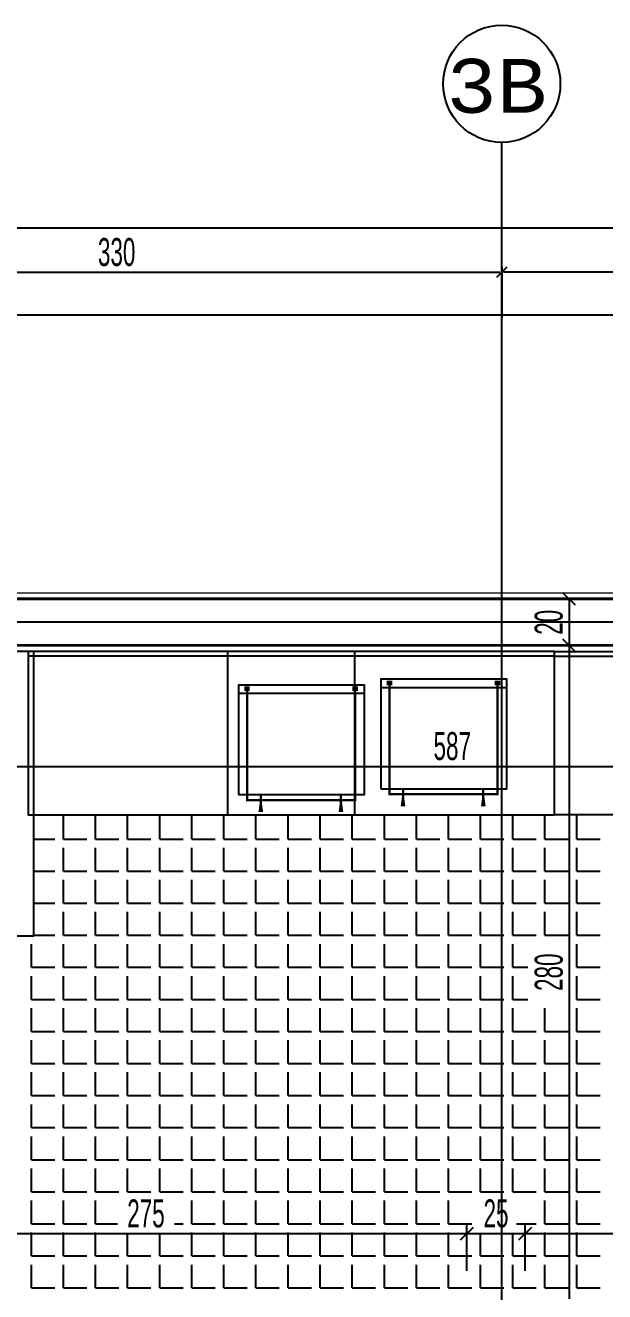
# Model space of a CAD drawing. Header units: inches. Extents: x -7543 to -822, y 102837 to 190349.
# Drawn here: x -835.3357 to -835.2861, y 102837.1283 to 102837.2369 of the extents above; entities that cross this region are included whole.
import ezdxf

# ---------------------------------------------------------------- set-up
doc = ezdxf.new("R2010")
doc.units = ezdxf.units.IN
doc.header["$MEASUREMENT"] = 0
doc.linetypes.add('DASHDOTX2', pattern=[2, 1, -0.5, 0, -0.5])
doc.layers.get('0').update_dxf_attribs({"lineweight": 25})
doc.layers.get('Defpoints').update_dxf_attribs({"lineweight": 25})
for name, color, linetype, lineweight in [('AKS', 1, 'Continuous', 25), ('ICOL', 55, 'Continuous', 25), ('SIVA', 150, 'Continuous', 15), ('TARAMA', 8, 'Continuous', 25)]:
    doc.layers.add(name, color=color, linetype=linetype, lineweight=lineweight)
doc.layers.add('DUVAR', color=7, linetype='Continuous', lineweight=35, true_color=0xfc4642)
doc.layers.add('TEFRİŞ', color=7, linetype='Continuous', lineweight=25, true_color=0x78462c)
doc.styles.add('ISIM', font='monos.ttf', dxfattribs={"width": 1.1, "height": 200})
doc.styles.add('OLCU', font='tromand.shx', dxfattribs={"width": 0.6, "height": 12})

# ---------------------------------------------------------------- blocks, each defined once
blk = doc.blocks.new('_Oblique')
at = {"color": 0, "linetype": 'ByBlock', "lineweight": -2}
blk.add_line((-0.5, -0.5), (0.5, 0.5), dxfattribs=at)
blk = doc.blocks.new('D')
at = {"layer": 'ICOL'}
for p, q in [((2.83, 2.83), (-2.83, -2.83)), ((0, 3), (0, -25))]:
    blk.add_line(p, q, dxfattribs=at)
blk = doc.blocks.new('E')
at = {"layer": 'ICOL'}
for p, q in [((0, -3), (0, 25)), ((-2.83, -2.83), (2.83, 2.83))]:
    blk.add_line(p, q, dxfattribs=at)

msp = doc.modelspace()

# ---------------------------------------------------------------- linework, layer by layer
for p, q in [((-835.30749, 102837.18279), (-835.33549, 102837.18279)), ((-835.29039, 102837.18279), (-835.31839, 102837.18279)), ((-835.29039, 102837.18279), (-835.25039, 102837.18279))]:
    msp.add_line(p, q)
for points in [[(-835.30749, 102837.16919), (-835.30749, 102837.18319), (-835.33549, 102837.18319), (-835.33549, 102837.16919)], [(-835.29039, 102837.16919), (-835.29039, 102837.18319), (-835.31839, 102837.18319), (-835.31839, 102837.16919)], [(-835.29039, 102837.16919), (-835.29039, 102837.18319), (-835.25039, 102837.18319), (-835.25039, 102837.16919)], [(-835.30527, 102837.17141), (-835.29447, 102837.17141), (-835.29447, 102837.18081), (-835.30527, 102837.18081)], [(-835.31747, 102837.17091), (-835.30667, 102837.17091), (-835.30667, 102837.18031), (-835.31747, 102837.18031)]]:
    msp.add_lwpolyline(points, close=True)
for points, const_width in [([(-835.30476, 102837.18049), (-835.30429, 102837.18049)], 0.0004), ([(-835.29503, 102837.18049), (-835.2955, 102837.18049)], 0.0004), ([(-835.31696, 102837.17999), (-835.31649, 102837.17999)], 0.0004), ([(-835.31672, 102837.17992), (-835.31672, 102837.17045), (-835.31209, 102837.17045)], 0.0002), ([(-835.30746, 102837.17992), (-835.30746, 102837.17045), (-835.31209, 102837.17045)], 0.0002), ([(-835.30723, 102837.17999), (-835.3077, 102837.17999)], 0.0004), ([(-835.30453, 102837.18042), (-835.30453, 102837.17095), (-835.2999, 102837.17095)], 0.0002), ([(-835.29527, 102837.18042), (-835.29527, 102837.17095), (-835.2999, 102837.17095)], 0.0002)]:
    msp.add_lwpolyline(points, dxfattribs=dict(const_width=const_width))
for points in [[(-835.30667, 102837.17958), (-835.31747, 102837.17958)], [(-835.29447, 102837.18008), (-835.30527, 102837.18008)]]:
    msp.add_lwpolyline(points)
for points in [[(-835.31555, 102837.17091, 0.0002, 0.0002, 0), (-835.31555, 102837.17016, 0.0002, 0.0004, 0), (-835.31555, 102837.16941, 0.0004, 0.0004, 0)], [(-835.30868, 102837.17091, 0.0002, 0.0002, 0), (-835.30868, 102837.17016, 0.0002, 0.0004, 0), (-835.30868, 102837.16941, 0.0004, 0.0004, 0)], [(-835.30336, 102837.17141, 0.0002, 0.0002, 0), (-835.30336, 102837.17066, 0.0002, 0.0004, 0), (-835.30336, 102837.16991, 0.0004, 0.0004, 0)], [(-835.29648, 102837.17141, 0.0002, 0.0002, 0), (-835.29648, 102837.17066, 0.0002, 0.0004, 0), (-835.29648, 102837.16991, 0.0004, 0.0004, 0)]]:
    msp.add_lwpolyline(points, format="xyseb")
at = {"layer": 'AKS', "linetype": 'DASHDOTX2', "ltscale": 10}
for p, q in [((-835.2949, 102836.74054), (-835.2949, 102837.22685)), ((-835.16767, 102837.18569), (-835.58789, 102837.18569))]:
    msp.add_line(p, q, dxfattribs=at)
at = {"layer": 'AKS', "color": 0}
msp.add_circle((-835.2949, 102837.23187), 0.00502, dxfattribs=at)
at = {"layer": 'Defpoints', "color": 6}
msp.add_line((-835.95139, 102837.18768), (-835.23639, 102837.18768), dxfattribs=at)
at = {"layer": 'Defpoints', "color": 3}
msp.add_line((-835.24039, 102837.18369), (-835.35789, 102837.18369), dxfattribs=at)
at = {"layer": 'DUVAR'}
for p, q in [((-835.20639, 102837.18769), (-835.35789, 102837.18769)), ((-835.24039, 102837.18369), (-835.35789, 102837.18369))]:
    msp.add_line(p, q, dxfattribs=at)
at = {"layer": 'ICOL'}
for p, q in [((-835.97924, 102837.21953), (-835.20855, 102837.21953)), ((-835.29506, 102837.2157), (-835.36074, 102837.2157)), ((-835.24555, 102837.21571), (-835.29475, 102837.21571)), ((-835.20655, 102837.21203), (-835.98124, 102837.21203)), ((-835.28913, 102837.18769), (-835.28913, 102837.18369)), ((-835.28913, 102837.18369), (-835.28913, 102837.12768)), ((-835.35789, 102837.17333), (-835.24039, 102837.17333)), ((-835.35289, 102837.13326), (-835.29789, 102837.13326)), ((-835.29789, 102837.13326), (-835.29289, 102837.13326)), ((-835.29289, 102837.13326), (-835.24039, 102837.13326))]:
    msp.add_line(p, q, dxfattribs=at)
at = {"layer": 'ICOL', "color": 53}
for p, q in [((-835.29595, 102837.18769), (-835.28829, 102837.18769)), ((-835.29595, 102837.18369), (-835.28829, 102837.18369)), ((-835.29595, 102837.18369), (-835.28829, 102837.18369)), ((-835.29789, 102837.13008), (-835.29789, 102837.1341)), ((-835.29789, 102837.13008), (-835.29789, 102837.1341)), ((-835.29289, 102837.13008), (-835.29289, 102837.1341)), ((-835.29289, 102837.13008), (-835.29289, 102837.1341))]:
    msp.add_line(p, q, dxfattribs=at)
at = {"layer": 'SIVA'}
for p, q in [((-835.20589, 102837.18819), (-835.41929, 102837.18819)), ((-835.35739, 102837.18319), (-835.24089, 102837.18319))]:
    msp.add_line(p, q, dxfattribs=at)
at = {"layer": 'TARAMA'}
for p, q in [((-835.33246, 102837.1671), (-835.33246, 102837.1691)), ((-835.32971, 102837.1671), (-835.32971, 102837.1691)), ((-835.32696, 102837.1671), (-835.32696, 102837.1691)), ((-835.32421, 102837.1671), (-835.32421, 102837.1691)), ((-835.32146, 102837.1671), (-835.32146, 102837.1691)), ((-835.31871, 102837.1671), (-835.31871, 102837.1691)), ((-835.31596, 102837.1671), (-835.31596, 102837.1691)), ((-835.31321, 102837.1671), (-835.31321, 102837.1691)), ((-835.31046, 102837.1671), (-835.31046, 102837.1691)), ((-835.30771, 102837.1671), (-835.30771, 102837.1691)), ((-835.30496, 102837.1671), (-835.30496, 102837.1691)), ((-835.30221, 102837.1671), (-835.30221, 102837.1691)), ((-835.29946, 102837.1671), (-835.29946, 102837.1691)), ((-835.29671, 102837.1671), (-835.29671, 102837.1691)), ((-835.29396, 102837.1671), (-835.29396, 102837.1691)), ((-835.29121, 102837.1671), (-835.29121, 102837.1691)), ((-835.28846, 102837.1671), (-835.28846, 102837.1691)), ((-835.33499, 102837.1671), (-835.33321, 102837.1671)), ((-835.33246, 102837.1671), (-835.33046, 102837.1671)), ((-835.32971, 102837.1671), (-835.32771, 102837.1671)), ((-835.32696, 102837.1671), (-835.32496, 102837.1671)), ((-835.32421, 102837.1671), (-835.32221, 102837.1671)), ((-835.32146, 102837.1671), (-835.31946, 102837.1671)), ((-835.31871, 102837.1671), (-835.31671, 102837.1671)), ((-835.31596, 102837.1671), (-835.31396, 102837.1671)), ((-835.31321, 102837.1671), (-835.31121, 102837.1671)), ((-835.31046, 102837.1671), (-835.30846, 102837.1671)), ((-835.30771, 102837.1671), (-835.30571, 102837.1671)), ((-835.30496, 102837.1671), (-835.30296, 102837.1671)), ((-835.30221, 102837.1671), (-835.30021, 102837.1671)), ((-835.29946, 102837.1671), (-835.29746, 102837.1671)), ((-835.29671, 102837.1671), (-835.2949, 102837.1671)), ((-835.2949, 102837.1671), (-835.29471, 102837.1671)), ((-835.29396, 102837.1671), (-835.29196, 102837.1671)), ((-835.29121, 102837.1671), (-835.28921, 102837.1671)), ((-835.28846, 102837.1671), (-835.28646, 102837.1671)), ((-835.33246, 102837.16435), (-835.33246, 102837.16635)), ((-835.32971, 102837.16435), (-835.32971, 102837.16635)), ((-835.32696, 102837.16435), (-835.32696, 102837.16635)), ((-835.32421, 102837.16435), (-835.32421, 102837.16635)), ((-835.32146, 102837.16435), (-835.32146, 102837.16635)), ((-835.31871, 102837.16435), (-835.31871, 102837.16635)), ((-835.31596, 102837.16435), (-835.31596, 102837.16635)), ((-835.31321, 102837.16435), (-835.31321, 102837.16635)), ((-835.31046, 102837.16435), (-835.31046, 102837.16635)), ((-835.30771, 102837.16435), (-835.30771, 102837.16635)), ((-835.30496, 102837.16435), (-835.30496, 102837.16635)), ((-835.30221, 102837.16435), (-835.30221, 102837.16635)), ((-835.29946, 102837.16435), (-835.29946, 102837.16635)), ((-835.29671, 102837.16435), (-835.29671, 102837.16635)), ((-835.29396, 102837.16435), (-835.29396, 102837.16635)), ((-835.29121, 102837.16435), (-835.29121, 102837.16635)), ((-835.28846, 102837.16435), (-835.28846, 102837.16635)), ((-835.33499, 102837.16435), (-835.33321, 102837.16435)), ((-835.33246, 102837.16435), (-835.33046, 102837.16435)), ((-835.32971, 102837.16435), (-835.32771, 102837.16435)), ((-835.32696, 102837.16435), (-835.32496, 102837.16435)), ((-835.32421, 102837.16435), (-835.32221, 102837.16435)), ((-835.32146, 102837.16435), (-835.31946, 102837.16435)), ((-835.31871, 102837.16435), (-835.31671, 102837.16435)), ((-835.31596, 102837.16435), (-835.31396, 102837.16435)), ((-835.31321, 102837.16435), (-835.31121, 102837.16435)), ((-835.31046, 102837.16435), (-835.30846, 102837.16435)), ((-835.30771, 102837.16435), (-835.30571, 102837.16435)), ((-835.30496, 102837.16435), (-835.30296, 102837.16435)), ((-835.30221, 102837.16435), (-835.30021, 102837.16435)), ((-835.29946, 102837.16435), (-835.29746, 102837.16435)), ((-835.29671, 102837.16435), (-835.2949, 102837.16435)), ((-835.2949, 102837.16435), (-835.29471, 102837.16435)), ((-835.29396, 102837.16435), (-835.29196, 102837.16435)), ((-835.29121, 102837.16435), (-835.28921, 102837.16435)), ((-835.28846, 102837.16435), (-835.28646, 102837.16435)), ((-835.33246, 102837.1616), (-835.33246, 102837.1636)), ((-835.32971, 102837.1616), (-835.32971, 102837.1636)), ((-835.32696, 102837.1616), (-835.32696, 102837.1636)), ((-835.32421, 102837.1616), (-835.32421, 102837.1636)), ((-835.32146, 102837.1616), (-835.32146, 102837.1636)), ((-835.31871, 102837.1616), (-835.31871, 102837.1636)), ((-835.31596, 102837.1616), (-835.31596, 102837.1636)), ((-835.31321, 102837.1616), (-835.31321, 102837.1636)), ((-835.31046, 102837.1616), (-835.31046, 102837.1636)), ((-835.30771, 102837.1616), (-835.30771, 102837.1636)), ((-835.30496, 102837.1616), (-835.30496, 102837.1636)), ((-835.30221, 102837.1616), (-835.30221, 102837.1636)), ((-835.29946, 102837.1616), (-835.29946, 102837.1636)), ((-835.29671, 102837.1616), (-835.29671, 102837.1636)), ((-835.29396, 102837.1616), (-835.29396, 102837.1636)), ((-835.29121, 102837.1616), (-835.29121, 102837.1636)), ((-835.28846, 102837.1616), (-835.28846, 102837.1636)), ((-835.33499, 102837.1616), (-835.33321, 102837.1616)), ((-835.33246, 102837.1616), (-835.33046, 102837.1616)), ((-835.32971, 102837.1616), (-835.32771, 102837.1616)), ((-835.32696, 102837.1616), (-835.32496, 102837.1616)), ((-835.32421, 102837.1616), (-835.32221, 102837.1616)), ((-835.32146, 102837.1616), (-835.31946, 102837.1616)), ((-835.31871, 102837.1616), (-835.31671, 102837.1616)), ((-835.31596, 102837.1616), (-835.31396, 102837.1616)), ((-835.31321, 102837.1616), (-835.31121, 102837.1616)), ((-835.31046, 102837.1616), (-835.30846, 102837.1616)), ((-835.30771, 102837.1616), (-835.30571, 102837.1616)), ((-835.30496, 102837.1616), (-835.30296, 102837.1616)), ((-835.30221, 102837.1616), (-835.30021, 102837.1616)), ((-835.29946, 102837.1616), (-835.29746, 102837.1616)), ((-835.29671, 102837.1616), (-835.2949, 102837.1616)), ((-835.2949, 102837.1616), (-835.29471, 102837.1616)), ((-835.29396, 102837.1616), (-835.29196, 102837.1616)), ((-835.29121, 102837.1616), (-835.28921, 102837.1616)), ((-835.28846, 102837.1616), (-835.28646, 102837.1616)), ((-835.33246, 102837.15885), (-835.33246, 102837.16085)), ((-835.32971, 102837.15885), (-835.32971, 102837.16085)), ((-835.32696, 102837.15885), (-835.32696, 102837.16085)), ((-835.32421, 102837.15885), (-835.32421, 102837.16085)), ((-835.32146, 102837.15885), (-835.32146, 102837.16085)), ((-835.31871, 102837.15885), (-835.31871, 102837.16085)), ((-835.31596, 102837.15885), (-835.31596, 102837.16085)), ((-835.31321, 102837.15885), (-835.31321, 102837.16085)), ((-835.31046, 102837.15885), (-835.31046, 102837.16085)), ((-835.30771, 102837.15885), (-835.30771, 102837.16085)), ((-835.30496, 102837.15885), (-835.30496, 102837.16085)), ((-835.30221, 102837.15885), (-835.30221, 102837.16085)), ((-835.29946, 102837.15885), (-835.29946, 102837.16085)), ((-835.29671, 102837.15885), (-835.29671, 102837.16085)), ((-835.29396, 102837.15885), (-835.29396, 102837.16085)), ((-835.29121, 102837.15885), (-835.29121, 102837.16085)), ((-835.28846, 102837.15885), (-835.28846, 102837.16085)), ((-835.33521, 102837.1561), (-835.33521, 102837.1581)), ((-835.33499, 102837.15885), (-835.33321, 102837.15885)), ((-835.33246, 102837.15885), (-835.33046, 102837.15885)), ((-835.33246, 102837.1561), (-835.33246, 102837.1581)), ((-835.32971, 102837.15885), (-835.32771, 102837.15885)), ((-835.32971, 102837.1561), (-835.32971, 102837.1581)), ((-835.32696, 102837.15885), (-835.32496, 102837.15885)), ((-835.32696, 102837.1561), (-835.32696, 102837.1581)), ((-835.32421, 102837.15885), (-835.32221, 102837.15885)), ((-835.32421, 102837.1561), (-835.32421, 102837.1581)), ((-835.32146, 102837.15885), (-835.31946, 102837.15885)), ((-835.32146, 102837.1561), (-835.32146, 102837.1581)), ((-835.31871, 102837.15885), (-835.31671, 102837.15885)), ((-835.31871, 102837.1561), (-835.31871, 102837.1581)), ((-835.31596, 102837.15885), (-835.31396, 102837.15885)), ((-835.31596, 102837.1561), (-835.31596, 102837.1581)), ((-835.31321, 102837.15885), (-835.31121, 102837.15885)), ((-835.31321, 102837.1561), (-835.31321, 102837.1581)), ((-835.31046, 102837.15885), (-835.30846, 102837.15885)), ((-835.31046, 102837.1561), (-835.31046, 102837.1581)), ((-835.30771, 102837.15885), (-835.30571, 102837.15885)), ((-835.30771, 102837.1561), (-835.30771, 102837.1581)), ((-835.30496, 102837.15885), (-835.30296, 102837.15885)), ((-835.30496, 102837.1561), (-835.30496, 102837.1581)), ((-835.30221, 102837.15885), (-835.30021, 102837.15885)), ((-835.30221, 102837.1561), (-835.30221, 102837.1581)), ((-835.29946, 102837.15885), (-835.29746, 102837.15885)), ((-835.29946, 102837.1561), (-835.29946, 102837.1581)), ((-835.29671, 102837.15885), (-835.2949, 102837.15885)), ((-835.29671, 102837.1561), (-835.29671, 102837.1581)), ((-835.2949, 102837.15885), (-835.29471, 102837.15885)), ((-835.29396, 102837.15885), (-835.29196, 102837.15885)), ((-835.29396, 102837.1561), (-835.29396, 102837.1581)), ((-835.29121, 102837.15885), (-835.28921, 102837.15885)), ((-835.28846, 102837.15885), (-835.28646, 102837.15885)), ((-835.28846, 102837.1561), (-835.28846, 102837.1581)), ((-835.33521, 102837.1561), (-835.33321, 102837.1561)), ((-835.33246, 102837.1561), (-835.33046, 102837.1561)), ((-835.32971, 102837.1561), (-835.32771, 102837.1561)), ((-835.32696, 102837.1561), (-835.32496, 102837.1561)), ((-835.32421, 102837.1561), (-835.32221, 102837.1561)), ((-835.32146, 102837.1561), (-835.31946, 102837.1561)), ((-835.31871, 102837.1561), (-835.31671, 102837.1561)), ((-835.31596, 102837.1561), (-835.31396, 102837.1561)), ((-835.31321, 102837.1561), (-835.31121, 102837.1561)), ((-835.31046, 102837.1561), (-835.30846, 102837.1561)), ((-835.30771, 102837.1561), (-835.30571, 102837.1561)), ((-835.30496, 102837.1561), (-835.30296, 102837.1561)), ((-835.30221, 102837.1561), (-835.30021, 102837.1561)), ((-835.29946, 102837.1561), (-835.29746, 102837.1561)), ((-835.29671, 102837.1561), (-835.2949, 102837.1561)), ((-835.2949, 102837.1561), (-835.29471, 102837.1561)), ((-835.29396, 102837.1561), (-835.29266, 102837.1561)), ((-835.28846, 102837.1561), (-835.28646, 102837.1561)), ((-835.33521, 102837.15335), (-835.33521, 102837.15535)), ((-835.33246, 102837.15335), (-835.33246, 102837.15535)), ((-835.32971, 102837.15335), (-835.32971, 102837.15535)), ((-835.32696, 102837.15335), (-835.32696, 102837.15535)), ((-835.32421, 102837.15335), (-835.32421, 102837.15535)), ((-835.32146, 102837.15335), (-835.32146, 102837.15535)), ((-835.31871, 102837.15335), (-835.31871, 102837.15535)), ((-835.31596, 102837.15335), (-835.31596, 102837.15535)), ((-835.31321, 102837.15335), (-835.31321, 102837.15535)), ((-835.31046, 102837.15335), (-835.31046, 102837.15535)), ((-835.30771, 102837.15335), (-835.30771, 102837.15535)), ((-835.30496, 102837.15335), (-835.30496, 102837.15535)), ((-835.30221, 102837.15335), (-835.30221, 102837.15535)), ((-835.29946, 102837.15335), (-835.29946, 102837.15535)), ((-835.29671, 102837.15335), (-835.29671, 102837.15535)), ((-835.29396, 102837.15335), (-835.29396, 102837.15535)), ((-835.28846, 102837.15335), (-835.28846, 102837.15535)), ((-835.33521, 102837.15335), (-835.33321, 102837.15335)), ((-835.33521, 102837.1506), (-835.33521, 102837.1526)), ((-835.33246, 102837.15335), (-835.33046, 102837.15335)), ((-835.33246, 102837.1506), (-835.33246, 102837.1526)), ((-835.32971, 102837.15335), (-835.32771, 102837.15335)), ((-835.32971, 102837.1506), (-835.32971, 102837.1526)), ((-835.32696, 102837.15335), (-835.32496, 102837.15335)), ((-835.32696, 102837.1506), (-835.32696, 102837.1526)), ((-835.32421, 102837.15335), (-835.32221, 102837.15335)), ((-835.32421, 102837.1506), (-835.32421, 102837.1526)), ((-835.32146, 102837.15335), (-835.31946, 102837.15335)), ((-835.32146, 102837.1506), (-835.32146, 102837.1526)), ((-835.31871, 102837.15335), (-835.31671, 102837.15335)), ((-835.31871, 102837.1506), (-835.31871, 102837.1526)), ((-835.31596, 102837.15335), (-835.31396, 102837.15335)), ((-835.31596, 102837.1506), (-835.31596, 102837.1526)), ((-835.31321, 102837.15335), (-835.31121, 102837.15335)), ((-835.31321, 102837.1506), (-835.31321, 102837.1526)), ((-835.31046, 102837.15335), (-835.30846, 102837.15335)), ((-835.31046, 102837.1506), (-835.31046, 102837.1526)), ((-835.30771, 102837.15335), (-835.30571, 102837.15335)), ((-835.30771, 102837.1506), (-835.30771, 102837.1526)), ((-835.30496, 102837.15335), (-835.30296, 102837.15335)), ((-835.30496, 102837.1506), (-835.30496, 102837.1526)), ((-835.30221, 102837.15335), (-835.30021, 102837.15335)), ((-835.30221, 102837.1506), (-835.30221, 102837.1526)), ((-835.29946, 102837.15335), (-835.29746, 102837.15335)), ((-835.29946, 102837.1506), (-835.29946, 102837.1526)), ((-835.29671, 102837.15335), (-835.2949, 102837.15335)), ((-835.29671, 102837.1506), (-835.29671, 102837.1526)), ((-835.2949, 102837.15335), (-835.29471, 102837.15335)), ((-835.29396, 102837.15335), (-835.29266, 102837.15335)), ((-835.29396, 102837.1506), (-835.29396, 102837.1526)), ((-835.29121, 102837.1506), (-835.29121, 102837.1526)), ((-835.28846, 102837.15335), (-835.28646, 102837.15335)), ((-835.28846, 102837.1506), (-835.28846, 102837.1526)), ((-835.33521, 102837.1506), (-835.33321, 102837.1506)), ((-835.33246, 102837.1506), (-835.33046, 102837.1506)), ((-835.32971, 102837.1506), (-835.32771, 102837.1506)), ((-835.32696, 102837.1506), (-835.32496, 102837.1506)), ((-835.32421, 102837.1506), (-835.32221, 102837.1506)), ((-835.32146, 102837.1506), (-835.31946, 102837.1506)), ((-835.31871, 102837.1506), (-835.31671, 102837.1506)), ((-835.31596, 102837.1506), (-835.31396, 102837.1506)), ((-835.31321, 102837.1506), (-835.31121, 102837.1506)), ((-835.31046, 102837.1506), (-835.30846, 102837.1506)), ((-835.30771, 102837.1506), (-835.30571, 102837.1506)), ((-835.30496, 102837.1506), (-835.30296, 102837.1506)), ((-835.30221, 102837.1506), (-835.30021, 102837.1506)), ((-835.29946, 102837.1506), (-835.29746, 102837.1506)), ((-835.29671, 102837.1506), (-835.2949, 102837.1506)), ((-835.2949, 102837.1506), (-835.29471, 102837.1506)), ((-835.29396, 102837.1506), (-835.29196, 102837.1506)), ((-835.29121, 102837.1506), (-835.28921, 102837.1506)), ((-835.28846, 102837.1506), (-835.28646, 102837.1506)), ((-835.33521, 102837.14785), (-835.33521, 102837.14985)), ((-835.33246, 102837.14785), (-835.33246, 102837.14985)), ((-835.32971, 102837.14785), (-835.32971, 102837.14985)), ((-835.32696, 102837.14785), (-835.32696, 102837.14985)), ((-835.32421, 102837.14785), (-835.32421, 102837.14985)), ((-835.32146, 102837.14785), (-835.32146, 102837.14985)), ((-835.31871, 102837.14785), (-835.31871, 102837.14985)), ((-835.31596, 102837.14785), (-835.31596, 102837.14985)), ((-835.31321, 102837.14785), (-835.31321, 102837.14985)), ((-835.31046, 102837.14785), (-835.31046, 102837.14985)), ((-835.30771, 102837.14785), (-835.30771, 102837.14985)), ((-835.30496, 102837.14785), (-835.30496, 102837.14985)), ((-835.30221, 102837.14785), (-835.30221, 102837.14985)), ((-835.29946, 102837.14785), (-835.29946, 102837.14985)), ((-835.29671, 102837.14785), (-835.29671, 102837.14985)), ((-835.29396, 102837.14785), (-835.29396, 102837.14985)), ((-835.29121, 102837.14785), (-835.29121, 102837.14985)), ((-835.28846, 102837.14785), (-835.28846, 102837.14985)), ((-835.33521, 102837.14785), (-835.33321, 102837.14785)), ((-835.33521, 102837.1451), (-835.33521, 102837.1471)), ((-835.33246, 102837.14785), (-835.33046, 102837.14785)), ((-835.33246, 102837.1451), (-835.33246, 102837.1471)), ((-835.32971, 102837.14785), (-835.32771, 102837.14785)), ((-835.32971, 102837.1451), (-835.32971, 102837.1471)), ((-835.32696, 102837.14785), (-835.32496, 102837.14785)), ((-835.32696, 102837.1451), (-835.32696, 102837.1471)), ((-835.32421, 102837.14785), (-835.32221, 102837.14785)), ((-835.32421, 102837.1451), (-835.32421, 102837.1471)), ((-835.32146, 102837.14785), (-835.31946, 102837.14785)), ((-835.32146, 102837.1451), (-835.32146, 102837.1471)), ((-835.31871, 102837.14785), (-835.31671, 102837.14785)), ((-835.31871, 102837.1451), (-835.31871, 102837.1471)), ((-835.31596, 102837.14785), (-835.31396, 102837.14785)), ((-835.31596, 102837.1451), (-835.31596, 102837.1471)), ((-835.31321, 102837.14785), (-835.31121, 102837.14785)), ((-835.31321, 102837.1451), (-835.31321, 102837.1471)), ((-835.31046, 102837.14785), (-835.30846, 102837.14785)), ((-835.31046, 102837.1451), (-835.31046, 102837.1471)), ((-835.30771, 102837.14785), (-835.30571, 102837.14785)), ((-835.30771, 102837.1451), (-835.30771, 102837.1471)), ((-835.30496, 102837.14785), (-835.30296, 102837.14785)), ((-835.30496, 102837.1451), (-835.30496, 102837.1471)), ((-835.30221, 102837.14785), (-835.30021, 102837.14785)), ((-835.30221, 102837.1451), (-835.30221, 102837.1471)), ((-835.29946, 102837.14785), (-835.29746, 102837.14785)), ((-835.29946, 102837.1451), (-835.29946, 102837.1471)), ((-835.29671, 102837.14785), (-835.2949, 102837.14785)), ((-835.29671, 102837.1451), (-835.29671, 102837.1471)), ((-835.2949, 102837.14785), (-835.29471, 102837.14785)), ((-835.29396, 102837.14785), (-835.29196, 102837.14785)), ((-835.29396, 102837.1451), (-835.29396, 102837.1471)), ((-835.29121, 102837.14785), (-835.28921, 102837.14785)), ((-835.29121, 102837.1451), (-835.29121, 102837.1471)), ((-835.28846, 102837.14785), (-835.28646, 102837.14785)), ((-835.28846, 102837.1451), (-835.28846, 102837.1471)), ((-835.33521, 102837.1451), (-835.33321, 102837.1451)), ((-835.33246, 102837.1451), (-835.33046, 102837.1451)), ((-835.32971, 102837.1451), (-835.32771, 102837.1451)), ((-835.32696, 102837.1451), (-835.32496, 102837.1451)), ((-835.32421, 102837.1451), (-835.32221, 102837.1451)), ((-835.32146, 102837.1451), (-835.31946, 102837.1451)), ((-835.31871, 102837.1451), (-835.31671, 102837.1451)), ((-835.31596, 102837.1451), (-835.31396, 102837.1451)), ((-835.31321, 102837.1451), (-835.31121, 102837.1451)), ((-835.31046, 102837.1451), (-835.30846, 102837.1451)), ((-835.30771, 102837.1451), (-835.30571, 102837.1451)), ((-835.30496, 102837.1451), (-835.30296, 102837.1451)), ((-835.30221, 102837.1451), (-835.30021, 102837.1451)), ((-835.29946, 102837.1451), (-835.29746, 102837.1451)), ((-835.29671, 102837.1451), (-835.2949, 102837.1451)), ((-835.2949, 102837.1451), (-835.29471, 102837.1451)), ((-835.29396, 102837.1451), (-835.29196, 102837.1451)), ((-835.29121, 102837.1451), (-835.28921, 102837.1451)), ((-835.28846, 102837.1451), (-835.28646, 102837.1451)), ((-835.33521, 102837.14235), (-835.33521, 102837.14435)), ((-835.33246, 102837.14235), (-835.33246, 102837.14435)), ((-835.32971, 102837.14235), (-835.32971, 102837.14435)), ((-835.32696, 102837.14235), (-835.32696, 102837.14435)), ((-835.32421, 102837.14235), (-835.32421, 102837.14435)), ((-835.32146, 102837.14235), (-835.32146, 102837.14435)), ((-835.31871, 102837.14235), (-835.31871, 102837.14435)), ((-835.31596, 102837.14235), (-835.31596, 102837.14435)), ((-835.31321, 102837.14235), (-835.31321, 102837.14435)), ((-835.31046, 102837.14235), (-835.31046, 102837.14435)), ((-835.30771, 102837.14235), (-835.30771, 102837.14435)), ((-835.30496, 102837.14235), (-835.30496, 102837.14435)), ((-835.30221, 102837.14235), (-835.30221, 102837.14435)), ((-835.29946, 102837.14235), (-835.29946, 102837.14435)), ((-835.29671, 102837.14235), (-835.29671, 102837.14435)), ((-835.29396, 102837.14235), (-835.29396, 102837.14435)), ((-835.29121, 102837.14235), (-835.29121, 102837.14435)), ((-835.28846, 102837.14235), (-835.28846, 102837.14435)), ((-835.33521, 102837.14235), (-835.33321, 102837.14235)), ((-835.33521, 102837.1396), (-835.33521, 102837.1416)), ((-835.33246, 102837.14235), (-835.33046, 102837.14235)), ((-835.33246, 102837.1396), (-835.33246, 102837.1416)), ((-835.32971, 102837.14235), (-835.32771, 102837.14235)), ((-835.32971, 102837.1396), (-835.32971, 102837.1416)), ((-835.32696, 102837.14235), (-835.32496, 102837.14235)), ((-835.32696, 102837.1396), (-835.32696, 102837.1416)), ((-835.32421, 102837.14235), (-835.32221, 102837.14235)), ((-835.32421, 102837.1396), (-835.32421, 102837.1416)), ((-835.32146, 102837.14235), (-835.31946, 102837.14235)), ((-835.32146, 102837.1396), (-835.32146, 102837.1416)), ((-835.31871, 102837.14235), (-835.31671, 102837.14235)), ((-835.31871, 102837.1396), (-835.31871, 102837.1416)), ((-835.31596, 102837.14235), (-835.31396, 102837.14235)), ((-835.31596, 102837.1396), (-835.31596, 102837.1416)), ((-835.31321, 102837.14235), (-835.31121, 102837.14235)), ((-835.31321, 102837.1396), (-835.31321, 102837.1416)), ((-835.31046, 102837.14235), (-835.30846, 102837.14235)), ((-835.31046, 102837.1396), (-835.31046, 102837.1416)), ((-835.30771, 102837.14235), (-835.30571, 102837.14235)), ((-835.30771, 102837.1396), (-835.30771, 102837.1416)), ((-835.30496, 102837.14235), (-835.30296, 102837.14235)), ((-835.30496, 102837.1396), (-835.30496, 102837.1416)), ((-835.30221, 102837.14235), (-835.30021, 102837.14235)), ((-835.30221, 102837.1396), (-835.30221, 102837.1416)), ((-835.29946, 102837.14235), (-835.29746, 102837.14235)), ((-835.29946, 102837.1396), (-835.29946, 102837.1416)), ((-835.29671, 102837.14235), (-835.2949, 102837.14235)), ((-835.29671, 102837.1396), (-835.29671, 102837.1416)), ((-835.2949, 102837.14235), (-835.29471, 102837.14235)), ((-835.29396, 102837.14235), (-835.29196, 102837.14235)), ((-835.29396, 102837.1396), (-835.29396, 102837.1416)), ((-835.29121, 102837.14235), (-835.28921, 102837.14235)), ((-835.29121, 102837.1396), (-835.29121, 102837.1416)), ((-835.28846, 102837.14235), (-835.28646, 102837.14235)), ((-835.28846, 102837.1396), (-835.28846, 102837.1416)), ((-835.33521, 102837.1396), (-835.33321, 102837.1396)), ((-835.33246, 102837.1396), (-835.33046, 102837.1396)), ((-835.32971, 102837.1396), (-835.32771, 102837.1396)), ((-835.32696, 102837.1396), (-835.32496, 102837.1396)), ((-835.32421, 102837.1396), (-835.32221, 102837.1396)), ((-835.32146, 102837.1396), (-835.31946, 102837.1396)), ((-835.31871, 102837.1396), (-835.31671, 102837.1396)), ((-835.31596, 102837.1396), (-835.31396, 102837.1396)), ((-835.31321, 102837.1396), (-835.31121, 102837.1396)), ((-835.31046, 102837.1396), (-835.30846, 102837.1396)), ((-835.30771, 102837.1396), (-835.30571, 102837.1396)), ((-835.30496, 102837.1396), (-835.30296, 102837.1396)), ((-835.30221, 102837.1396), (-835.30021, 102837.1396)), ((-835.29946, 102837.1396), (-835.29746, 102837.1396)), ((-835.29671, 102837.1396), (-835.2949, 102837.1396)), ((-835.2949, 102837.1396), (-835.29471, 102837.1396)), ((-835.29396, 102837.1396), (-835.29196, 102837.1396)), ((-835.29121, 102837.1396), (-835.28921, 102837.1396)), ((-835.28846, 102837.1396), (-835.28646, 102837.1396)), ((-835.33521, 102837.13685), (-835.33521, 102837.13885)), ((-835.33246, 102837.13685), (-835.33246, 102837.13885)), ((-835.32971, 102837.13685), (-835.32971, 102837.13885)), ((-835.32696, 102837.13685), (-835.32696, 102837.13885)), ((-835.32421, 102837.13685), (-835.32421, 102837.13885)), ((-835.32146, 102837.13685), (-835.32146, 102837.13885)), ((-835.31871, 102837.13685), (-835.31871, 102837.13885)), ((-835.31596, 102837.13685), (-835.31596, 102837.13885)), ((-835.31321, 102837.13685), (-835.31321, 102837.13885)), ((-835.31046, 102837.13685), (-835.31046, 102837.13885)), ((-835.30771, 102837.13685), (-835.30771, 102837.13885)), ((-835.30496, 102837.13685), (-835.30496, 102837.13885)), ((-835.30221, 102837.13685), (-835.30221, 102837.13885)), ((-835.29946, 102837.13685), (-835.29946, 102837.13885)), ((-835.29671, 102837.13685), (-835.29671, 102837.13885)), ((-835.29396, 102837.13685), (-835.29396, 102837.13885)), ((-835.29121, 102837.13685), (-835.29121, 102837.13885)), ((-835.28846, 102837.13685), (-835.28846, 102837.13885)), ((-835.33521, 102837.13685), (-835.33321, 102837.13685)), ((-835.33521, 102837.1341), (-835.33521, 102837.1361)), ((-835.33246, 102837.13685), (-835.33046, 102837.13685)), ((-835.33246, 102837.1341), (-835.33246, 102837.1361)), ((-835.32971, 102837.13685), (-835.32771, 102837.13685)), ((-835.32971, 102837.1341), (-835.32971, 102837.1361)), ((-835.32696, 102837.13685), (-835.32496, 102837.13685)), ((-835.32421, 102837.13685), (-835.32221, 102837.13685)), ((-835.32146, 102837.13685), (-835.31946, 102837.13685)), ((-835.32146, 102837.1341), (-835.32146, 102837.1361)), ((-835.31871, 102837.13685), (-835.31671, 102837.13685)), ((-835.31871, 102837.1341), (-835.31871, 102837.1361)), ((-835.31596, 102837.13685), (-835.31396, 102837.13685)), ((-835.31596, 102837.1341), (-835.31596, 102837.1361)), ((-835.31321, 102837.13685), (-835.31121, 102837.13685)), ((-835.31321, 102837.1341), (-835.31321, 102837.1361)), ((-835.31046, 102837.13685), (-835.30846, 102837.13685)), ((-835.31046, 102837.1341), (-835.31046, 102837.1361)), ((-835.30771, 102837.13685), (-835.30571, 102837.13685)), ((-835.30771, 102837.1341), (-835.30771, 102837.1361)), ((-835.30496, 102837.13685), (-835.30296, 102837.13685)), ((-835.30496, 102837.1341), (-835.30496, 102837.1361)), ((-835.30221, 102837.13685), (-835.30021, 102837.13685)), ((-835.30221, 102837.1341), (-835.30221, 102837.1361)), ((-835.29946, 102837.13685), (-835.29746, 102837.13685)), ((-835.29946, 102837.1341), (-835.29946, 102837.1361)), ((-835.29671, 102837.13685), (-835.2949, 102837.13685)), ((-835.2949, 102837.13685), (-835.29471, 102837.13685)), ((-835.29396, 102837.13685), (-835.29196, 102837.13685)), ((-835.29121, 102837.13685), (-835.28921, 102837.13685)), ((-835.29121, 102837.1341), (-835.29121, 102837.1361)), ((-835.28846, 102837.13685), (-835.28646, 102837.13685)), ((-835.28846, 102837.1341), (-835.28846, 102837.1361)), ((-835.33521, 102837.1341), (-835.33321, 102837.1341)), ((-835.33246, 102837.1341), (-835.33046, 102837.1341)), ((-835.32971, 102837.1341), (-835.32784, 102837.1341)), ((-835.32294, 102837.1341), (-835.32221, 102837.1341)), ((-835.32146, 102837.1341), (-835.31946, 102837.1341)), ((-835.31871, 102837.1341), (-835.31671, 102837.1341)), ((-835.31596, 102837.1341), (-835.31396, 102837.1341)), ((-835.31321, 102837.1341), (-835.31121, 102837.1341)), ((-835.31046, 102837.1341), (-835.30846, 102837.1341)), ((-835.30771, 102837.1341), (-835.30571, 102837.1341)), ((-835.30496, 102837.1341), (-835.30296, 102837.1341)), ((-835.30221, 102837.1341), (-835.30021, 102837.1341)), ((-835.29946, 102837.1341), (-835.29746, 102837.1341)), ((-835.29363, 102837.1341), (-835.29196, 102837.1341)), ((-835.29121, 102837.1341), (-835.28921, 102837.1341)), ((-835.28846, 102837.1341), (-835.28646, 102837.1341)), ((-835.33521, 102837.13135), (-835.33521, 102837.13335)), ((-835.33246, 102837.13135), (-835.33246, 102837.13335)), ((-835.32971, 102837.13135), (-835.32971, 102837.13335)), ((-835.32696, 102837.13135), (-835.32696, 102837.13318)), ((-835.32421, 102837.13135), (-835.32421, 102837.13318)), ((-835.32146, 102837.13135), (-835.32146, 102837.13335)), ((-835.31871, 102837.13135), (-835.31871, 102837.13335)), ((-835.31596, 102837.13135), (-835.31596, 102837.13335)), ((-835.31321, 102837.13135), (-835.31321, 102837.13335)), ((-835.31046, 102837.13135), (-835.31046, 102837.13335)), ((-835.30771, 102837.13135), (-835.30771, 102837.13335)), ((-835.30496, 102837.13135), (-835.30496, 102837.13335)), ((-835.30221, 102837.13135), (-835.30221, 102837.13335)), ((-835.29946, 102837.13135), (-835.29946, 102837.13335)), ((-835.29671, 102837.13135), (-835.29671, 102837.13318)), ((-835.29396, 102837.13135), (-835.29396, 102837.13318)), ((-835.29121, 102837.13135), (-835.29121, 102837.13335)), ((-835.28846, 102837.13135), (-835.28846, 102837.13335)), ((-835.33521, 102837.13135), (-835.33321, 102837.13135)), ((-835.33246, 102837.13135), (-835.33046, 102837.13135)), ((-835.32971, 102837.13135), (-835.32771, 102837.13135)), ((-835.32696, 102837.13135), (-835.32496, 102837.13135)), ((-835.32421, 102837.13135), (-835.32221, 102837.13135)), ((-835.32146, 102837.13135), (-835.31946, 102837.13135)), ((-835.31871, 102837.13135), (-835.31671, 102837.13135)), ((-835.31596, 102837.13135), (-835.31396, 102837.13135)), ((-835.31321, 102837.13135), (-835.31121, 102837.13135)), ((-835.31046, 102837.13135), (-835.30846, 102837.13135)), ((-835.30771, 102837.13135), (-835.30571, 102837.13135)), ((-835.30496, 102837.13135), (-835.30296, 102837.13135)), ((-835.30221, 102837.13135), (-835.30021, 102837.13135)), ((-835.29946, 102837.13135), (-835.29746, 102837.13135)), ((-835.29671, 102837.13135), (-835.2949, 102837.13135)), ((-835.2949, 102837.13135), (-835.29471, 102837.13135)), ((-835.29396, 102837.13135), (-835.29196, 102837.13135)), ((-835.29121, 102837.13135), (-835.28921, 102837.13135)), ((-835.28846, 102837.13135), (-835.28646, 102837.13135)), ((-835.33521, 102837.1286), (-835.33521, 102837.1306)), ((-835.33246, 102837.1286), (-835.33246, 102837.1306)), ((-835.32971, 102837.1286), (-835.32971, 102837.1306)), ((-835.32696, 102837.1286), (-835.32696, 102837.1306)), ((-835.32421, 102837.1286), (-835.32421, 102837.1306)), ((-835.32146, 102837.1286), (-835.32146, 102837.1306)), ((-835.31871, 102837.1286), (-835.31871, 102837.1306)), ((-835.31596, 102837.1286), (-835.31596, 102837.1306)), ((-835.31321, 102837.1286), (-835.31321, 102837.1306)), ((-835.31046, 102837.1286), (-835.31046, 102837.1306)), ((-835.30771, 102837.1286), (-835.30771, 102837.1306)), ((-835.30496, 102837.1286), (-835.30496, 102837.1306)), ((-835.30221, 102837.1286), (-835.30221, 102837.1306)), ((-835.29946, 102837.1286), (-835.29946, 102837.1306)), ((-835.29671, 102837.1286), (-835.29671, 102837.1306)), ((-835.29396, 102837.1286), (-835.29396, 102837.1306)), ((-835.29121, 102837.1286), (-835.29121, 102837.1306)), ((-835.28846, 102837.1286), (-835.28846, 102837.1306)), ((-835.33521, 102837.1286), (-835.33321, 102837.1286)), ((-835.33246, 102837.1286), (-835.33046, 102837.1286)), ((-835.32971, 102837.1286), (-835.32771, 102837.1286)), ((-835.32696, 102837.1286), (-835.32496, 102837.1286)), ((-835.32421, 102837.1286), (-835.32221, 102837.1286)), ((-835.32146, 102837.1286), (-835.31946, 102837.1286)), ((-835.31871, 102837.1286), (-835.31671, 102837.1286)), ((-835.31596, 102837.1286), (-835.31396, 102837.1286)), ((-835.31321, 102837.1286), (-835.31121, 102837.1286)), ((-835.31046, 102837.1286), (-835.30846, 102837.1286)), ((-835.30771, 102837.1286), (-835.30571, 102837.1286)), ((-835.30496, 102837.1286), (-835.30296, 102837.1286)), ((-835.30221, 102837.1286), (-835.30021, 102837.1286)), ((-835.29946, 102837.1286), (-835.29746, 102837.1286)), ((-835.29671, 102837.1286), (-835.2949, 102837.1286)), ((-835.2949, 102837.1286), (-835.29471, 102837.1286)), ((-835.29396, 102837.1286), (-835.29196, 102837.1286)), ((-835.29121, 102837.1286), (-835.28921, 102837.1286)), ((-835.28846, 102837.1286), (-835.28646, 102837.1286))]:
    msp.add_line(p, q, dxfattribs=at)
at = {"layer": 'TEFRİŞ', "ltscale": 5}
for p, q in [((-835.33499, 102837.18319), (-835.35739, 102837.18319)), ((-835.33499, 102837.15879), (-835.33499, 102837.18319)), ((-835.35739, 102837.15879), (-835.33499, 102837.15879))]:
    msp.add_line(p, q, dxfattribs=at)

# ---------------------------------------------------------------- block references
at = {"layer": 'ICOL'}
for name, p, xscale, yscale, zscale in [('D', (-835.2949, 102837.2157), 0.0001559999999471984, 0.0001559999999471984, 0.0001559999999471984), ('_Oblique', (-835.29789, 102837.13326), 0.001080000000001746, 0.001080000000001746, 0.001080000000001746), ('_Oblique', (-835.29289, 102837.13326), 0.001080000000001746, 0.001080000000001746, 0.001080000000001746)]:
    msp.add_blockref(name, p, dxfattribs=dict(at, xscale=xscale, yscale=yscale, zscale=zscale))
for name, p, xscale, yscale, zscale, rotation in [('E', (-835.2949, 102837.21571), 0.0001559999999471984, 0.0001559999999471984, 0.0001559999999471984, 180), ('_Oblique', (-835.28913, 102837.18769), 0.001080000001820736, 0.001080000001820736, 0.001080000001820736, 90), ('_Oblique', (-835.28913, 102837.18369), 0.001080000001820736, 0.001080000001820736, 0.001080000001820736, 90), ('_Oblique', (-835.28913, 102837.18369), 0.001080000001820736, 0.001080000001820736, 0.001080000001820736, 270), ('_Oblique', (-835.29789, 102837.13326), 0.001080000000001746, 0.001080000000001746, 0.001080000000001746, 180), ('_Oblique', (-835.29289, 102837.13326), 0.001080000000001746, 0.001080000000001746, 0.001080000000001746, 180)]:
    msp.add_blockref(name, p, dxfattribs=dict(at, xscale=xscale, yscale=yscale, zscale=zscale, rotation=rotation))

# ---------------------------------------------------------------- texts
at = {"layer": 'AKS', "style": 'ISIM', "width": 1.1}
msp.add_text('3B', height=0.00462, dxfattribs=at).set_placement((-835.29964, 102837.22939))
at = {"layer": 'ICOL', "char_height": 0.0024, "attachment_point": 5, "style": 'OLCU'}
for s, insert in [('\\A1;330', (-835.3279, 102837.21743)), ('\\A1;587', (-835.29914, 102837.17506)), ('\\A1;275', (-835.32539, 102837.13498)), ('\\A1;25', (-835.29539, 102837.13498))]:
    msp.add_mtext(s, dxfattribs=dict(at, insert=insert))
at = {"layer": 'ICOL', "char_height": 0.0024, "attachment_point": 5, "rotation": 90, "style": 'OLCU'}
for s, insert in [('\\A1;20', (-835.29086, 102837.18569)), ('\\A1;280', (-835.29086, 102837.15568))]:
    msp.add_mtext(s, dxfattribs=dict(at, insert=insert))

doc.saveas('drawing.dxf')
